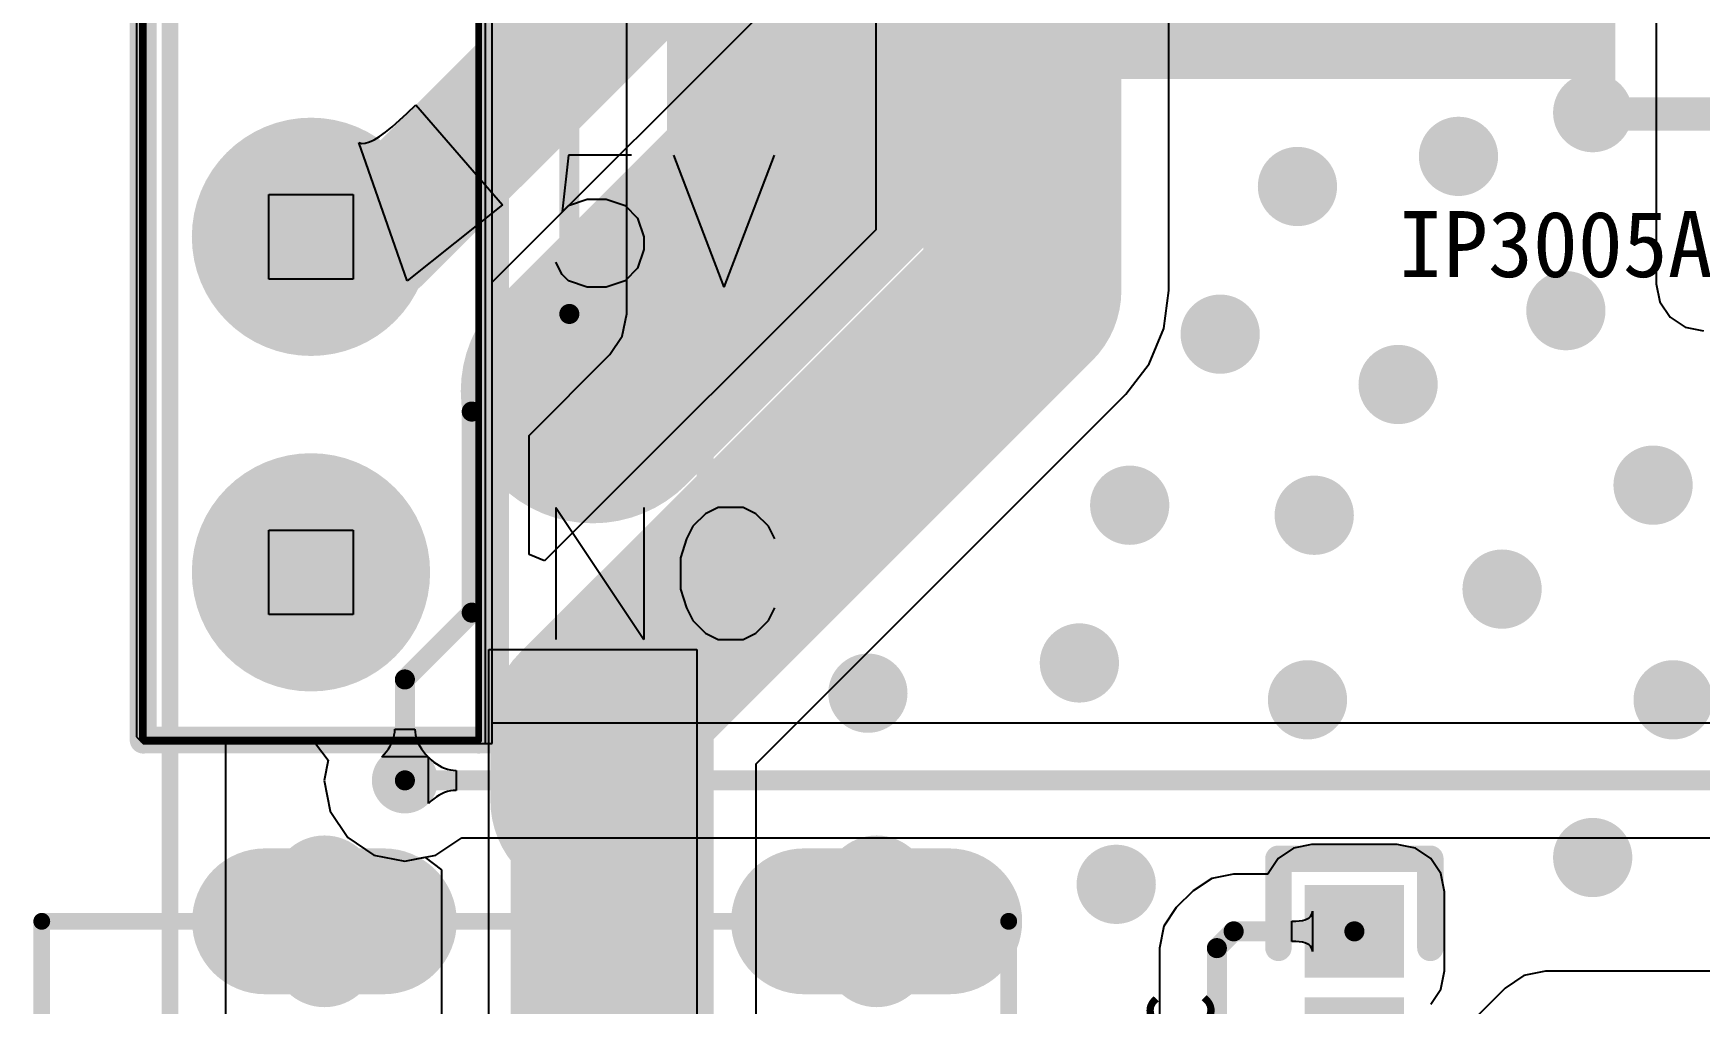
# Model space of a CAD drawing. Header units: millimetres. Extents: x -30 to 3.5, y -1.1 to 91.3.
# Drawn here: x -30.04 to -17.43, y 12.91 to 20.26 of the extents above; entities that cross this region are included whole.
import ezdxf

# ---------------------------------------------------------------- set-up
doc = ezdxf.new("R2010")
doc.units = ezdxf.units.MM
for name, color, linetype in [('BottomLayer', 5, 'Continuous'), ('BottomOverlay', 54, 'Continuous'), ('BottomSolder', 6, 'Continuous'), ('KeepOutLayer', 6, 'Continuous'), ('Mechanical15', 56, 'Continuous'), ('MultiLayer', 9, 'Continuous'), ('PadHoleLayer', 156, 'Continuous'), ('TopLayer', 1, 'Continuous'), ('TopOverlay', 2, 'Continuous'), ('TopPaste', 8, 'Continuous'), ('TopSolder', 216, 'Continuous'), ('ViaHoleLayer', 16, 'Continuous')]:
    doc.layers.add(name, color=color, linetype=linetype)

# ---------------------------------------------------------------- blocks, each defined once
blk = doc.blocks.new('TYPE__C3_0_6')
at = {"layer": 'BottomLayer', "const_width": 0.9}
for points in [[(-4.32, -0.45), (-4.32, -1.55)], [(4.32, -0.45), (4.32, -1.55)], [(-4.32, -4.73), (-4.32, -5.63)], [(4.32, -4.73), (4.32, -5.63)]]:
    blk.add_lwpolyline(points, dxfattribs=at)
at = {"layer": 'BottomLayer'}
for points, const_width in [([(-4.545, -0.45, 1), (-4.095, -0.45, 1)], 0.45), ([(4.095, -0.45, 1), (4.545, -0.45, 1)], 0.45), ([(-4.545, -1.55, 1), (-4.095, -1.55, 1)], 0.45), ([(4.095, -1.55, 1), (4.545, -1.55, 1)], 0.45), ([(-3.04, -1.5, 1), (-2.74, -1.5, 1)], 0.3), ([(2.74, -1.5, 1), (3.04, -1.5, 1)], 0.3), ([(-4.545, -4.73, 1), (-4.095, -4.73, 1)], 0.45), ([(4.095, -4.73, 1), (4.545, -4.73, 1)], 0.45), ([(-4.545, -5.63, 1), (-4.095, -5.63, 1)], 0.45), ([(4.095, -5.63, 1), (4.545, -5.63, 1)], 0.45)]:
    blk.add_lwpolyline(points, format="xyb", close=True, dxfattribs=dict(at, const_width=const_width))
at = {"layer": 'BottomSolder', "const_width": 1.103}
for points in [[(-4.32, -0.45), (-4.32, -1.55)], [(4.32, -0.45), (4.32, -1.55)], [(-4.32, -4.73), (-4.32, -5.63)], [(4.32, -4.73), (4.32, -5.63)]]:
    blk.add_lwpolyline(points, dxfattribs=at)
at = {"layer": 'BottomSolder'}
for points, const_width in [([(-4.596, -0.45, 1), (-4.044, -0.45, 1)], 0.552), ([(4.044, -0.45, 1), (4.596, -0.45, 1)], 0.552), ([(-4.596, -1.55, 1), (-4.044, -1.55, 1)], 0.552), ([(4.044, -1.55, 1), (4.596, -1.55, 1)], 0.552), ([(-3.091, -1.5, 1), (-2.689, -1.5, 1)], 0.402), ([(2.689, -1.5, 1), (3.091, -1.5, 1)], 0.402), ([(-4.596, -4.73, 1), (-4.044, -4.73, 1)], 0.552), ([(4.044, -4.73, 1), (4.596, -4.73, 1)], 0.552), ([(-4.596, -5.63, 1), (-4.044, -5.63, 1)], 0.552), ([(4.044, -5.63, 1), (4.596, -5.63, 1)], 0.552)]:
    blk.add_lwpolyline(points, format="xyb", close=True, dxfattribs=dict(at, const_width=const_width))
at = {"layer": 'MultiLayer', "const_width": 0.9}
for points in [[(-4.32, -0.45), (-4.32, -1.55)], [(4.32, -0.45), (4.32, -1.55)], [(-4.32, -4.73), (-4.32, -5.63)], [(4.32, -4.73), (4.32, -5.63)]]:
    blk.add_lwpolyline(points, dxfattribs=at)
at = {"layer": 'MultiLayer'}
for points, const_width in [([(-4.545, -0.45, 1), (-4.095, -0.45, 1)], 0.45), ([(4.095, -0.45, 1), (4.545, -0.45, 1)], 0.45), ([(-4.545, -1.55, 1), (-4.095, -1.55, 1)], 0.45), ([(4.095, -1.55, 1), (4.545, -1.55, 1)], 0.45), ([(-3.04, -1.5, 1), (-2.74, -1.5, 1)], 0.3), ([(2.74, -1.5, 1), (3.04, -1.5, 1)], 0.3), ([(-4.545, -4.73, 1), (-4.095, -4.73, 1)], 0.45), ([(4.095, -4.73, 1), (4.545, -4.73, 1)], 0.45), ([(-4.545, -5.63, 1), (-4.095, -5.63, 1)], 0.45), ([(4.095, -5.63, 1), (4.545, -5.63, 1)], 0.45)]:
    blk.add_lwpolyline(points, format="xyb", close=True, dxfattribs=dict(at, const_width=const_width))
at = {"layer": 'PadHoleLayer'}
for points, const_width in [([(-4.57, -0.7), (-4.07, -0.7, -1), (-4.07, -1.3), (-4.57, -1.3, -1)], 0.2), ([(4.07, -0.7), (4.57, -0.7, -1), (4.57, -1.3), (4.07, -1.3, -1)], 0.2), ([(-3.04, -1.5, 1), (-2.74, -1.5, 1)], 0.3), ([(2.74, -1.5, 1), (3.04, -1.5, 1)], 0.3), ([(-4.57, -4.88), (-4.07, -4.88, -1), (-4.07, -5.48), (-4.57, -5.48, -1)], 0.2), ([(4.07, -4.88), (4.57, -4.88, -1), (4.57, -5.48), (4.07, -5.48, -1)], 0.2)]:
    blk.add_lwpolyline(points, format="xyb", close=True, dxfattribs=dict(at, const_width=const_width))
at = {"layer": 'TopLayer', "const_width": 0.9}
for points in [[(-4.32, -0.45), (-4.32, -1.55)], [(4.32, -0.45), (4.32, -1.55)], [(-4.32, -4.73), (-4.32, -5.63)], [(4.32, -4.73), (4.32, -5.63)]]:
    blk.add_lwpolyline(points, dxfattribs=at)
at = {"layer": 'TopLayer'}
for points, const_width in [([(-4.545, -0.45, 1), (-4.095, -0.45, 1)], 0.45), ([(4.095, -0.45, 1), (4.545, -0.45, 1)], 0.45), ([(-4.545, -1.55, 1), (-4.095, -1.55, 1)], 0.45), ([(4.095, -1.55, 1), (4.545, -1.55, 1)], 0.45), ([(-3.04, -1.5, 1), (-2.74, -1.5, 1)], 0.3), ([(2.74, -1.5, 1), (3.04, -1.5, 1)], 0.3), ([(-4.545, -4.73, 1), (-4.095, -4.73, 1)], 0.45), ([(4.095, -4.73, 1), (4.545, -4.73, 1)], 0.45), ([(-4.545, -5.63, 1), (-4.095, -5.63, 1)], 0.45), ([(4.095, -5.63, 1), (4.545, -5.63, 1)], 0.45)]:
    blk.add_lwpolyline(points, format="xyb", close=True, dxfattribs=dict(at, const_width=const_width))
for points in [[(-3.2, -0.7), (-3.2, 0.7), (-3.5, -0.7), (-3.5, 0.7)], [(-2.9, -0.7), (-2.9, 0.7), (-3.2, -0.7), (-3.2, 0.7)], [(-2.4, -0.7), (-2.4, 0.7), (-2.7, -0.7), (-2.7, 0.7)], [(-2.1, -0.7), (-2.1, 0.7), (-2.4, -0.7), (-2.4, 0.7)], [(-1.6, -0.7), (-1.6, 0.7), (-1.9, -0.7), (-1.9, 0.7)], [(-1.1, -0.7), (-1.1, 0.7), (-1.4, -0.7), (-1.4, 0.7)], [(-0.6, -0.7), (-0.6, 0.7), (-0.9, -0.7), (-0.9, 0.7)], [(-0.1, -0.7), (-0.1, 0.7), (-0.4, -0.7), (-0.4, 0.7)], [(0.4, -0.7), (0.4, 0.7), (0.1, -0.7), (0.1, 0.7)], [(0.9, -0.7), (0.9, 0.7), (0.6, -0.7), (0.6, 0.7)], [(1.4, -0.7), (1.4, 0.7), (1.1, -0.7), (1.1, 0.7)], [(1.9, -0.7), (1.9, 0.7), (1.6, -0.7), (1.6, 0.7)], [(2.4, -0.7), (2.4, 0.7), (2.1, -0.7), (2.1, 0.7)], [(2.7, -0.7), (2.7, 0.7), (2.4, -0.7), (2.4, 0.7)], [(3.2, -0.7), (3.2, 0.7), (2.9, -0.7), (2.9, 0.7)], [(3.5, -0.7), (3.5, 0.7), (3.2, -0.7), (3.2, 0.7)]]:
    blk.add_solid(points, dxfattribs=at)
at = {"layer": 'TopOverlay', "const_width": 0.127}
for points in [[(4.32, 0), (-4.32, 0)], [(-4.32, -7.32), (-4.32, 0)], [(4.32, -7.32), (4.32, 0)], [(4.32, -7.32), (-4.32, -7.32)]]:
    blk.add_lwpolyline(points, dxfattribs=at)
at = {"layer": 'TopOverlay', "const_width": 0.0635}
for points in [[(-4.352, 0, 1), (-4.288, 0, 1)], [(-4.352, 0, 1), (-4.288, 0, 1)], [(4.288, 0, 1), (4.352, 0, 1)], [(4.288, 0, 1), (4.352, 0, 1)], [(-4.352, -7.32, 1), (-4.288, -7.32, 1)], [(-4.352, -7.32, 1), (-4.288, -7.32, 1)], [(4.288, -7.32, 1), (4.352, -7.32, 1)], [(4.288, -7.32, 1), (4.352, -7.32, 1)]]:
    blk.add_lwpolyline(points, format="xyb", close=True, dxfattribs=at)
at = {"layer": 'TopPaste'}
for points in [[(-3.2, -0.7), (-3.2, 0.7), (-3.5, -0.7), (-3.5, 0.7)], [(-2.9, -0.7), (-2.9, 0.7), (-3.2, -0.7), (-3.2, 0.7)], [(-2.4, -0.7), (-2.4, 0.7), (-2.7, -0.7), (-2.7, 0.7)], [(-2.1, -0.7), (-2.1, 0.7), (-2.4, -0.7), (-2.4, 0.7)], [(-1.6, -0.7), (-1.6, 0.7), (-1.9, -0.7), (-1.9, 0.7)], [(-1.1, -0.7), (-1.1, 0.7), (-1.4, -0.7), (-1.4, 0.7)], [(-0.6, -0.7), (-0.6, 0.7), (-0.9, -0.7), (-0.9, 0.7)], [(-0.1, -0.7), (-0.1, 0.7), (-0.4, -0.7), (-0.4, 0.7)], [(0.4, -0.7), (0.4, 0.7), (0.1, -0.7), (0.1, 0.7)], [(0.9, -0.7), (0.9, 0.7), (0.6, -0.7), (0.6, 0.7)], [(1.4, -0.7), (1.4, 0.7), (1.1, -0.7), (1.1, 0.7)], [(1.9, -0.7), (1.9, 0.7), (1.6, -0.7), (1.6, 0.7)], [(2.4, -0.7), (2.4, 0.7), (2.1, -0.7), (2.1, 0.7)], [(2.7, -0.7), (2.7, 0.7), (2.4, -0.7), (2.4, 0.7)], [(3.2, -0.7), (3.2, 0.7), (2.9, -0.7), (2.9, 0.7)], [(3.5, -0.7), (3.5, 0.7), (3.2, -0.7), (3.2, 0.7)]]:
    blk.add_solid(points, dxfattribs=at)
at = {"layer": 'TopSolder', "const_width": 1.103}
for points in [[(-4.32, -0.45), (-4.32, -1.55)], [(4.32, -0.45), (4.32, -1.55)], [(-4.32, -4.73), (-4.32, -5.63)], [(4.32, -4.73), (4.32, -5.63)]]:
    blk.add_lwpolyline(points, dxfattribs=at)
at = {"layer": 'TopSolder'}
for points, const_width in [([(-4.596, -0.45, 1), (-4.044, -0.45, 1)], 0.552), ([(4.044, -0.45, 1), (4.596, -0.45, 1)], 0.552), ([(-4.596, -1.55, 1), (-4.044, -1.55, 1)], 0.552), ([(4.044, -1.55, 1), (4.596, -1.55, 1)], 0.552), ([(-3.091, -1.5, 1), (-2.689, -1.5, 1)], 0.402), ([(2.689, -1.5, 1), (3.091, -1.5, 1)], 0.402), ([(-4.596, -4.73, 1), (-4.044, -4.73, 1)], 0.552), ([(4.044, -4.73, 1), (4.596, -4.73, 1)], 0.552), ([(-4.596, -5.63, 1), (-4.044, -5.63, 1)], 0.552), ([(4.044, -5.63, 1), (4.596, -5.63, 1)], 0.552)]:
    blk.add_lwpolyline(points, format="xyb", close=True, dxfattribs=dict(at, const_width=const_width))
for points in [[(-3.098, -0.802), (-3.098, 0.802), (-3.602, -0.802), (-3.602, 0.802)], [(-2.798, -0.802), (-2.798, 0.802), (-3.302, -0.802), (-3.302, 0.802)], [(-2.298, -0.802), (-2.298, 0.802), (-2.802, -0.802), (-2.802, 0.802)], [(-1.998, -0.802), (-1.998, 0.802), (-2.502, -0.802), (-2.502, 0.802)], [(-1.498, -0.802), (-1.498, 0.802), (-2.002, -0.802), (-2.002, 0.802)], [(-0.998, -0.802), (-0.998, 0.802), (-1.502, -0.802), (-1.502, 0.802)], [(-0.498, -0.802), (-0.498, 0.802), (-1.002, -0.802), (-1.002, 0.802)], [(0.002, -0.802), (0.002, 0.802), (-0.502, -0.802), (-0.502, 0.802)], [(0.502, -0.802), (0.502, 0.802), (-0.002, -0.802), (-0.002, 0.802)], [(1.002, -0.802), (1.002, 0.802), (0.498, -0.802), (0.498, 0.802)], [(1.502, -0.802), (1.502, 0.802), (0.998, -0.802), (0.998, 0.802)], [(2.002, -0.802), (2.002, 0.802), (1.498, -0.802), (1.498, 0.802)], [(2.502, -0.802), (2.502, 0.802), (1.998, -0.802), (1.998, 0.802)], [(2.802, -0.802), (2.802, 0.802), (2.298, -0.802), (2.298, 0.802)], [(3.302, -0.802), (3.302, 0.802), (2.798, -0.802), (2.798, 0.802)], [(3.602, -0.802), (3.602, 0.802), (3.098, -0.802), (3.098, 0.802)]]:
    blk.add_solid(points, dxfattribs=at)
blk = doc.blocks.new('LC_0402_R_13')
at = {"layer": 'TopLayer'}
for points in [[(-0.725, -0.325), (-0.125, -0.325), (-0.725, 0.325), (-0.125, 0.325)], [(0.125, -0.325), (0.725, -0.325), (0.125, 0.325), (0.725, 0.325)]]:
    blk.add_solid(points, dxfattribs=at)
at = {"layer": 'TopOverlay', "const_width": 0.2}
for points in [[(-0.3, 0.575), (-0.975, 0.575)], [(-0.975, -0.575), (-0.975, 0.575)], [(0.975, 0.575), (0.3, 0.575)], [(0.975, -0.575), (0.975, 0.575)], [(-0.3, -0.575), (-0.975, -0.575)], [(0.975, -0.575), (0.3, -0.575)]]:
    blk.add_lwpolyline(points, dxfattribs=at)
at = {"layer": 'TopOverlay', "const_width": 0.1}
for points in [[(-1.025, 0.575, 1), (-0.925, 0.575, 1)], [(-1.025, 0.575, 1), (-0.925, 0.575, 1)], [(-0.35, 0.575, 1), (-0.25, 0.575, 1)], [(0.25, 0.575, 1), (0.35, 0.575, 1)], [(0.925, 0.575, 1), (1.025, 0.575, 1)], [(0.925, 0.575, 1), (1.025, 0.575, 1)], [(-1.025, -0.575, 1), (-0.925, -0.575, 1)], [(-1.025, -0.575, 1), (-0.925, -0.575, 1)], [(-0.35, -0.575, 1), (-0.25, -0.575, 1)], [(0.25, -0.575, 1), (0.35, -0.575, 1)], [(0.925, -0.575, 1), (1.025, -0.575, 1)], [(0.925, -0.575, 1), (1.025, -0.575, 1)]]:
    blk.add_lwpolyline(points, format="xyb", close=True, dxfattribs=at)
at = {"layer": 'TopPaste'}
for points in [[(-0.725, -0.325), (-0.125, -0.325), (-0.725, 0.325), (-0.125, 0.325)], [(0.125, -0.325), (0.725, -0.325), (0.125, 0.325), (0.725, 0.325)]]:
    blk.add_solid(points, dxfattribs=at)
at = {"layer": 'TopSolder'}
for points in [[(-0.776, -0.376), (-0.074, -0.376), (-0.776, 0.376), (-0.074, 0.376)], [(0.074, -0.376), (0.776, -0.376), (0.074, 0.376), (0.776, 0.376)]]:
    blk.add_solid(points, dxfattribs=at)
blk = doc.blocks.new('18650_BATTERY_B_27')
at = {"layer": 'BottomOverlay', "const_width": 0.127}
blk.add_lwpolyline([(0, -21), (-76.53, -21)], dxfattribs=at)
blk = doc.blocks.new('HDR_TH_20P_P2_54_V_M_34')
at = {"layer": 'BottomLayer', "const_width": 0.8}
for points in [[(21.19, 0, 1), (21.99, 0, 1)], [(23.73, 0, 1), (24.53, 0, 1)]]:
    blk.add_lwpolyline(points, format="xyb", close=True, dxfattribs=at)
at = {"layer": 'BottomSolder', "const_width": 0.902}
for points in [[(21.139, 0, 1), (22.041, 0, 1)], [(23.679, 0, 1), (24.581, 0, 1)]]:
    blk.add_lwpolyline(points, format="xyb", close=True, dxfattribs=at)
at = {"layer": 'Mechanical15'}
for p, q in [((21.27, 0.32), (21.27, 0.32)), ((21.27, 0.32), (21.91, 0.32)), ((21.27, -0.32), (21.27, 0.32)), ((21.91, 0.32), (21.91, -0.32)), ((23.81, 0.32), (23.81, 0.32)), ((23.81, 0.32), (24.45, 0.32)), ((23.81, -0.32), (23.81, 0.32)), ((24.45, 0.32), (24.45, -0.32)), ((21.91, -0.32), (21.27, -0.32)), ((24.45, -0.32), (23.81, -0.32))]:
    blk.add_line(p, q, dxfattribs=at)
at = {"layer": 'Mechanical15', "const_width": 0.0508}
for points in [[(25.4, 1.27), (-25.4, 1.27)], [(25.4, -1.27), (25.4, 1.27)], [(25.4, -1.27), (-25.4, -1.27)]]:
    blk.add_lwpolyline(points, dxfattribs=at)
at = {"layer": 'Mechanical15', "const_width": 0.0254}
for points in [[(25.387, 1.27, 1), (25.413, 1.27, 1)], [(25.387, 1.27, 1), (25.413, 1.27, 1)], [(25.387, -1.27, 1), (25.413, -1.27, 1)], [(25.387, -1.27, 1), (25.413, -1.27, 1)]]:
    blk.add_lwpolyline(points, format="xyb", close=True, dxfattribs=at)
at = {"layer": 'MultiLayer', "const_width": 0.8}
for points in [[(21.19, 0, 1), (21.99, 0, 1)], [(23.73, 0, 1), (24.53, 0, 1)]]:
    blk.add_lwpolyline(points, format="xyb", close=True, dxfattribs=at)
at = {"layer": 'PadHoleLayer', "const_width": 0.525}
for points in [[(21.328, 0, 1), (21.852, 0, 1)], [(23.868, 0, 1), (24.392, 0, 1)]]:
    blk.add_lwpolyline(points, format="xyb", close=True, dxfattribs=at)
at = {"layer": 'TopLayer', "const_width": 0.8}
for points in [[(21.19, 0, 1), (21.99, 0, 1)], [(23.73, 0, 1), (24.53, 0, 1)]]:
    blk.add_lwpolyline(points, format="xyb", close=True, dxfattribs=at)
at = {"layer": 'TopOverlay', "const_width": 0.203}
for points in [[(25.4, 1.397), (-25.4, 1.397)], [(25.4, 1.27), (25.4, 1.397)], [(25.4, -1.27), (25.4, 1.27)], [(25.4, -1.27), (-25.4, -1.27)]]:
    blk.add_lwpolyline(points, dxfattribs=at)
at = {"layer": 'TopOverlay', "const_width": 0.102}
for points in [[(25.349, 1.397, 1), (25.451, 1.397, 1)], [(25.349, 1.397, 1), (25.451, 1.397, 1)], [(25.349, 1.27, 1), (25.451, 1.27, 1)], [(25.349, 1.27, 1), (25.451, 1.27, 1)], [(25.349, -1.27, 1), (25.451, -1.27, 1)], [(25.349, -1.27, 1), (25.451, -1.27, 1)]]:
    blk.add_lwpolyline(points, format="xyb", close=True, dxfattribs=at)
at = {"layer": 'TopSolder', "const_width": 0.902}
for points in [[(21.139, 0, 1), (22.041, 0, 1)], [(23.679, 0, 1), (24.581, 0, 1)]]:
    blk.add_lwpolyline(points, format="xyb", close=True, dxfattribs=at)
blk = doc.blocks.new('ESOP_8_L4_9_W3_9_P1_27_LS6_0_BL_EP_64')
at = {"layer": 'TopLayer'}
for points in [[(-1.66497, 3.558286), (-2.14503, 3.558286), (-1.66497, 2.258314), (-2.14503, 2.258314)], [(-0.39497, 3.558286), (-0.87503, 3.558286), (-0.39497, 2.258314), (-0.87503, 2.258314)], [(0.87503, 3.558286), (0.39497, 3.558286), (0.87503, 2.258314), (0.39497, 2.258314)], [(2.14503, 3.558286), (1.66497, 3.558286), (2.14503, 2.258314), (1.66497, 2.258314)], [(1.75006, 1.249934), (-1.75006, 1.249934), (1.75006, -1.249934), (-1.75006, -1.249934)], [(-1.66497, -2.258314), (-2.14503, -2.258314), (-1.66497, -3.558286), (-2.14503, -3.558286)], [(-0.39497, -2.258314), (-0.87503, -2.258314), (-0.39497, -3.558286), (-0.87503, -3.558286)], [(0.87503, -2.258314), (0.39497, -2.258314), (0.87503, -3.558286), (0.39497, -3.558286)], [(2.14503, -2.258314), (1.66497, -2.258314), (2.14503, -3.558286), (1.66497, -3.558286)]]:
    blk.add_solid(points, dxfattribs=at)
at = {"layer": 'TopOverlay', "const_width": 0.254}
for points in [[(2.55016, 2.050034), (-2.549906, 2.050034)], [(-2.549906, 0.8001), (-2.549906, 2.050034)], [(2.549906, -2.050034), (2.549906, 2.050034)], [(-2.549906, -2.050034), (-2.549906, -0.8001)], [(2.549906, -2.050034), (-2.55016, -2.050034)]]:
    blk.add_lwpolyline(points, dxfattribs=at)
at = {"layer": 'TopOverlay', "const_width": 0.127}
for points in [[(-2.613406, 2.050034, 1), (-2.486406, 2.050034, 1)], [(-2.613406, 2.050034, 1), (-2.486406, 2.050034, 1)], [(2.486406, 2.050034, 1), (2.613406, 2.050034, 1)], [(2.48666, 2.050034, 1), (2.61366, 2.050034, 1)], [(-2.613406, 0.8001, 1), (-2.486406, 0.8001, 1)], [(-2.563368, 0.8001, 1), (-2.436368, 0.8001, 1)], [(-2.613406, -0.8001, 1), (-2.486406, -0.8001, 1)], [(-2.563368, -0.8001, 1), (-2.436368, -0.8001, 1)], [(-2.61366, -2.050034, 1), (-2.48666, -2.050034, 1)], [(-2.613406, -2.050034, 1), (-2.486406, -2.050034, 1)], [(2.486406, -2.050034, 1), (2.613406, -2.050034, 1)], [(2.486406, -2.050034, 1), (2.613406, -2.050034, 1)]]:
    blk.add_lwpolyline(points, format="xyb", close=True, dxfattribs=at)
at = {"layer": 'TopOverlay', "const_width": 0.254}
blk.add_lwpolyline([(-2.499868, 0.8001, -0.635489992), (-2.499868, -0.8001)], format="xyb", dxfattribs=at)
at = {"layer": 'TopPaste'}
for points in [[(-1.66497, 3.558286), (-2.14503, 3.558286), (-1.66497, 2.258314), (-2.14503, 2.258314)], [(-0.39497, 3.558286), (-0.87503, 3.558286), (-0.39497, 2.258314), (-0.87503, 2.258314)], [(0.87503, 3.558286), (0.39497, 3.558286), (0.87503, 2.258314), (0.39497, 2.258314)], [(2.14503, 3.558286), (1.66497, 3.558286), (2.14503, 2.258314), (1.66497, 2.258314)], [(1.75006, 1.249934), (-1.75006, 1.249934), (1.75006, -1.249934), (-1.75006, -1.249934)], [(-1.66497, -2.258314), (-2.14503, -2.258314), (-1.66497, -3.558286), (-2.14503, -3.558286)], [(-0.39497, -2.258314), (-0.87503, -2.258314), (-0.39497, -3.558286), (-0.87503, -3.558286)], [(0.87503, -2.258314), (0.39497, -2.258314), (0.87503, -3.558286), (0.39497, -3.558286)], [(2.14503, -2.258314), (1.66497, -2.258314), (2.14503, -3.558286), (1.66497, -3.558286)]]:
    blk.add_solid(points, dxfattribs=at)
at = {"layer": 'TopSolder'}
for points in [[(-1.56337, 3.659886), (-2.24663, 3.659886), (-1.56337, 2.156714), (-2.24663, 2.156714)], [(-0.29337, 3.659886), (-0.97663, 3.659886), (-0.29337, 2.156714), (-0.97663, 2.156714)], [(0.97663, 3.659886), (0.29337, 3.659886), (0.97663, 2.156714), (0.29337, 2.156714)], [(2.24663, 3.659886), (1.56337, 3.659886), (2.24663, 2.156714), (1.56337, 2.156714)], [(1.85166, 1.351534), (-1.85166, 1.351534), (1.85166, -1.351534), (-1.85166, -1.351534)], [(-1.56337, -2.156714), (-2.24663, -2.156714), (-1.56337, -3.659886), (-2.24663, -3.659886)], [(-0.29337, -2.156714), (-0.97663, -2.156714), (-0.29337, -3.659886), (-0.97663, -3.659886)], [(0.97663, -2.156714), (0.29337, -2.156714), (0.97663, -3.659886), (0.29337, -3.659886)], [(2.24663, -2.156714), (1.56337, -2.156714), (2.24663, -3.659886), (1.56337, -3.659886)]]:
    blk.add_solid(points, dxfattribs=at)

msp = doc.modelspace()

# ---------------------------------------------------------------- linework, layer by layer
at = {"layer": 'BottomLayer'}
for p, q in [((-29.261, 65.71), (-29.261, 14.935)), ((-26.568, 14.884), (-26.568, 65.659)), ((-26.568, 18.376), (-22.914, 22.03)), ((-27.211, 19.655), (-27.146, 19.718)), ((-27.146, 19.718), (-26.489, 18.961)), ((-27.325, 19.552), (-27.211, 19.655)), ((-27.213, 18.387), (-27.577, 19.433)), ((-27.577, 19.433), (-27.555, 19.427)), ((-27.555, 19.427), (-27.529, 19.428)), ((-27.529, 19.428), (-27.498, 19.438)), ((-27.498, 19.438), (-27.462, 19.455)), ((-27.462, 19.455), (-27.421, 19.479)), ((-27.421, 19.479), (-27.375, 19.512)), ((-27.375, 19.512), (-27.325, 19.552)), ((-26.489, 18.961), (-27.213, 18.387)), ((-26.568, 15.039), (-26.568, 18.376)), ((-15.213, 15.039), (-26.568, 15.039)), ((-29.261, 14.935), (-29.21, 14.884)), ((-29.21, 14.884), (-26.568, 14.884)), ((-28.585, 3.643), (-28.585, 14.884)), ((-28.585, 14.884), (-27.905, 14.884)), ((-27.905, 14.884), (-27.81, 14.757)), ((-27.05, 14.43), (-27.05, 14.78)), ((-27.05, 14.78), (-27.031, 14.761)), ((-27.031, 14.761), (-27.011, 14.744)), ((-27.81, 14.757), (-27.841, 14.605)), ((-27.011, 14.744), (-26.991, 14.73)), ((-26.991, 14.73), (-26.97, 14.717)), ((-26.97, 14.717), (-26.949, 14.706)), ((-26.949, 14.706), (-26.928, 14.697)), ((-26.928, 14.697), (-26.907, 14.69)), ((-26.907, 14.69), (-26.885, 14.685)), ((-26.885, 14.685), (-26.863, 14.682)), ((-26.863, 14.682), (-26.841, 14.681)), ((-26.841, 14.681), (-26.841, 14.529)), ((-27.841, 14.605), (-27.794, 14.371)), ((-26.928, 14.513), (-26.949, 14.504)), ((-26.907, 14.52), (-26.928, 14.513)), ((-26.885, 14.525), (-26.907, 14.52)), ((-26.863, 14.528), (-26.885, 14.525)), ((-26.841, 14.529), (-26.863, 14.528)), ((-27.031, 14.449), (-27.05, 14.43)), ((-27.011, 14.466), (-27.031, 14.449)), ((-26.991, 14.48), (-27.011, 14.466)), ((-26.97, 14.493), (-26.991, 14.48)), ((-26.949, 14.504), (-26.97, 14.493)), ((-27.794, 14.371), (-27.661, 14.172)), ((-27.661, 14.172), (-27.463, 14.04)), ((-26.995, 14.04), (-26.799, 14.171)), ((-26.799, 14.171), (-16.201, 14.171)), ((-27.463, 14.04), (-27.229, 13.993)), ((-27.229, 13.993), (-26.995, 14.04)), ((-18.759, 13.127), (-18.9, 13.033)), ((-18.593, 13.16), (-18.759, 13.127)), ((-15.099, 13.16), (-18.593, 13.16)), ((-18.593, 13.16), (-18.593, 13.16)), ((-18.9, 13.033), (-19.433, 12.499))]:
    msp.add_line(p, q, dxfattribs=at)
for points, const_width in [([(-27.437, 18.72), (-23.52, 22.636)], 1), ([(-25.806, 17.551), (-21.716, 21.642)], 2), ([(-27.94, 18.72), (-27.437, 18.72)], 1), ([(-27.229, 14.605), (-14.783, 14.605)], 0.152)]:
    msp.add_lwpolyline(points, dxfattribs=dict(at, const_width=const_width))
for points, const_width in [([(-24.051, 19.863, 1), (-23.751, 19.863, 1)], 0.3), ([(-18.387, 19.66, 1), (-18.087, 19.66, 1)], 0.3), ([(-25.017, 19.456, 1), (-24.717, 19.456, 1)], 0.3), ([(-19.403, 19.329, 1), (-19.103, 19.329, 1)], 0.3), ([(-24.077, 19.101, 1), (-23.777, 19.101, 1)], 0.3), ([(-20.622, 19.101, 1), (-20.322, 19.101, 1)], 0.3), ([(-28.19, 18.72, 1), (-27.69, 18.72, 1)], 0.5), ([(-27.687, 18.72, 1), (-27.187, 18.72, 1)], 0.5), ([(-27.687, 18.72, 1), (-27.187, 18.72, 1)], 0.5), ([(-24.896, 18.396, 1), (-24.596, 18.396, 1)], 0.3), ([(-26.306, 17.551, 1), (-25.306, 17.551, 1)], 1), ([(-18.59, 18.161, 1), (-18.29, 18.161, 1)], 0.3), ([(-21.207, 17.983, 1), (-20.907, 17.983, 1)], 0.3), ([(-25.474, 17.78, 1), (-25.174, 17.78, 1)], 0.3), ([(-19.86, 17.602, 1), (-19.56, 17.602, 1)], 0.3), ([(-26.185, 17.069, 1), (-25.885, 17.069, 1)], 0.3), ([(-17.93, 16.84, 1), (-17.63, 16.84, 1)], 0.3), ([(-21.892, 16.688, 1), (-21.592, 16.688, 1)], 0.3), ([(-20.495, 16.612, 1), (-20.195, 16.612, 1)], 0.3), ([(-19.073, 16.053, 1), (-18.773, 16.053, 1)], 0.3), ([(-22.273, 15.494, 1), (-21.973, 15.494, 1)], 0.3), ([(-23.874, 15.265, 1), (-23.574, 15.265, 1)], 0.3), ([(-20.546, 15.215, 1), (-20.246, 15.215, 1)], 0.3), ([(-17.778, 15.215, 1), (-17.478, 15.215, 1)], 0.3), ([(-27.354, 14.605, 1), (-27.104, 14.605, 1)], 0.25), ([(-27.267, 14.605, 1), (-27.191, 14.605, 1)], 0.076), ([(-18.387, 14.021, 1), (-18.087, 14.021, 1)], 0.3), ([(-21.994, 13.818, 1), (-21.694, 13.818, 1)], 0.3)]:
    msp.add_lwpolyline(points, format="xyb", close=True, dxfattribs=dict(at, const_width=const_width))
msp.add_solid([(-22.606, 19.914), (-18.263, 19.914), (-22.606, 23.063), (-18.263, 23.063)], dxfattribs=at)
at = {"layer": 'KeepOutLayer', "const_width": 0.127}
msp.add_lwpolyline([(-29.007, 2.094), (-29.007, 89.216)], dxfattribs=at)
at = {"layer": 'MultiLayer'}
for points, const_width in [([(-24.051, 19.863, 1), (-23.751, 19.863, 1)], 0.3), ([(-18.387, 19.66, 1), (-18.087, 19.66, 1)], 0.3), ([(-25.017, 19.456, 1), (-24.717, 19.456, 1)], 0.3), ([(-19.403, 19.329, 1), (-19.103, 19.329, 1)], 0.3), ([(-24.077, 19.101, 1), (-23.777, 19.101, 1)], 0.3), ([(-20.622, 19.101, 1), (-20.322, 19.101, 1)], 0.3), ([(-24.896, 18.396, 1), (-24.596, 18.396, 1)], 0.3), ([(-18.59, 18.161, 1), (-18.29, 18.161, 1)], 0.3), ([(-21.207, 17.983, 1), (-20.907, 17.983, 1)], 0.3), ([(-25.474, 17.78, 1), (-25.174, 17.78, 1)], 0.3), ([(-19.86, 17.602, 1), (-19.56, 17.602, 1)], 0.3), ([(-26.185, 17.069, 1), (-25.885, 17.069, 1)], 0.3), ([(-17.93, 16.84, 1), (-17.63, 16.84, 1)], 0.3), ([(-21.892, 16.688, 1), (-21.592, 16.688, 1)], 0.3), ([(-20.495, 16.612, 1), (-20.195, 16.612, 1)], 0.3), ([(-19.073, 16.053, 1), (-18.773, 16.053, 1)], 0.3), ([(-22.273, 15.494, 1), (-21.973, 15.494, 1)], 0.3), ([(-23.874, 15.265, 1), (-23.574, 15.265, 1)], 0.3), ([(-20.546, 15.215, 1), (-20.246, 15.215, 1)], 0.3), ([(-17.778, 15.215, 1), (-17.478, 15.215, 1)], 0.3), ([(-27.354, 14.605, 1), (-27.104, 14.605, 1)], 0.25), ([(-18.387, 14.021, 1), (-18.087, 14.021, 1)], 0.3), ([(-21.994, 13.818, 1), (-21.694, 13.818, 1)], 0.3)]:
    msp.add_lwpolyline(points, format="xyb", close=True, dxfattribs=dict(at, const_width=const_width))
at = {"layer": 'TopLayer'}
for p, q in [((-29.235, 65.735), (-29.235, 14.91)), ((-26.619, 14.884), (-26.619, 65.735)), ((-23.665, 23.317), (-23.665, 18.773)), ((-21.446, 18.313), (-21.446, 22.858)), ((-25.55, 18.136), (-25.55, 21.795)), ((-17.756, 20.599), (-17.756, 18.364)), ((-23.665, 18.773), (-26.171, 16.266)), ((-21.484, 18.026), (-21.446, 18.313)), ((-17.756, 18.364), (-17.729, 18.228)), ((-17.729, 18.228), (-17.651, 18.112)), ((-25.583, 17.969), (-25.55, 18.136)), ((-17.651, 18.112), (-17.536, 18.035)), ((-25.677, 17.828), (-25.583, 17.969)), ((-21.594, 17.759), (-21.484, 18.026)), ((-17.536, 18.035), (-17.399, 18.007)), ((-26.289, 17.217), (-25.677, 17.828)), ((-25.677, 17.828), (-25.677, 17.828)), ((-21.771, 17.529), (-21.594, 17.759)), ((-24.57, 14.73), (-21.771, 17.529)), ((-26.289, 16.315), (-26.289, 17.217)), ((-26.171, 16.266), (-26.289, 16.315)), ((-26.594, 7.874), (-26.594, 15.596)), ((-26.594, 15.596), (-26.543, 15.596)), ((-26.543, 15.596), (-25.019, 15.596)), ((-25.019, 15.596), (-25.019, 12.116)), ((-29.235, 14.91), (-29.21, 14.884)), ((-27.33, 14.884), (-27.321, 14.906)), ((-27.321, 14.906), (-27.314, 14.927)), ((-27.314, 14.927), (-27.309, 14.949)), ((-27.309, 14.949), (-27.306, 14.971)), ((-27.306, 14.971), (-27.305, 14.993)), ((-27.305, 14.993), (-27.153, 14.993)), ((-27.153, 14.993), (-27.152, 14.971)), ((-27.152, 14.971), (-27.149, 14.949)), ((-27.149, 14.949), (-27.144, 14.927)), ((-27.144, 14.927), (-27.137, 14.906)), ((-27.137, 14.906), (-27.128, 14.884)), ((-29.21, 14.884), (-26.619, 14.884)), ((-28.585, 3.643), (-28.585, 14.884)), ((-28.585, 14.884), (-27.905, 14.884)), ((-27.905, 14.884), (-27.81, 14.757)), ((-27.404, 14.784), (-27.385, 14.803)), ((-27.054, 14.784), (-27.404, 14.784)), ((-27.385, 14.803), (-27.368, 14.823)), ((-27.368, 14.823), (-27.353, 14.843)), ((-27.353, 14.843), (-27.34, 14.864)), ((-27.34, 14.864), (-27.33, 14.884)), ((-27.128, 14.884), (-27.117, 14.864)), ((-27.117, 14.864), (-27.104, 14.843)), ((-27.104, 14.843), (-27.089, 14.823)), ((-27.089, 14.823), (-27.073, 14.803)), ((-27.073, 14.803), (-27.054, 14.784)), ((-27.81, 14.757), (-27.841, 14.605)), ((-24.57, 12.757), (-24.57, 14.73)), ((-27.841, 14.605), (-27.794, 14.371)), ((-27.794, 14.371), (-27.661, 14.172)), ((-27.661, 14.172), (-27.463, 14.04)), ((-27.463, 14.04), (-27.229, 13.993)), ((-27.229, 13.993), (-27.078, 14.023)), ((-27.078, 14.023), (-26.951, 13.928)), ((-20.618, 14.014), (-20.695, 13.899)), ((-20.502, 14.092), (-20.618, 14.014)), ((-20.366, 14.119), (-20.502, 14.092)), ((-19.716, 14.119), (-20.366, 14.119)), ((-19.579, 14.092), (-19.716, 14.119)), ((-19.463, 14.014), (-19.579, 14.092)), ((-19.386, 13.899), (-19.463, 14.014)), ((-26.951, 13.928), (-26.951, 8.246)), ((-20.955, 13.896), (-21.121, 13.863)), ((-20.696, 13.896), (-20.955, 13.896)), ((-20.955, 13.896), (-20.955, 13.896)), ((-20.695, 13.899), (-20.696, 13.896)), ((-19.359, 13.762), (-19.386, 13.899)), ((-21.262, 13.769), (-21.389, 13.642)), ((-21.121, 13.863), (-21.262, 13.769)), ((-21.262, 13.769), (-21.262, 13.769)), ((-19.359, 13.162), (-19.359, 13.762)), ((-21.389, 13.642), (-21.483, 13.501)), ((-21.483, 13.501), (-21.516, 13.335)), ((-20.514, 13.538), (-20.485, 13.539)), ((-20.514, 13.386), (-20.514, 13.538)), ((-20.485, 13.539), (-20.458, 13.541)), ((-20.458, 13.541), (-20.435, 13.545)), ((-20.435, 13.545), (-20.415, 13.55)), ((-20.415, 13.55), (-20.398, 13.557)), ((-20.398, 13.557), (-20.384, 13.565)), ((-20.384, 13.565), (-20.373, 13.575)), ((-20.373, 13.575), (-20.365, 13.587)), ((-20.365, 13.587), (-20.361, 13.6)), ((-20.361, 13.6), (-20.359, 13.614)), ((-20.359, 13.614), (-20.359, 13.31)), ((-20.485, 13.385), (-20.514, 13.386)), ((-20.458, 13.383), (-20.485, 13.385)), ((-20.435, 13.379), (-20.458, 13.383)), ((-20.415, 13.374), (-20.435, 13.379)), ((-20.398, 13.367), (-20.415, 13.374)), ((-21.516, 13.335), (-21.516, 12.192)), ((-20.384, 13.359), (-20.398, 13.367)), ((-20.373, 13.349), (-20.384, 13.359)), ((-20.365, 13.337), (-20.373, 13.349)), ((-20.361, 13.324), (-20.365, 13.337)), ((-20.359, 13.31), (-20.361, 13.324)), ((-19.386, 13.025), (-19.359, 13.162)), ((-19.463, 12.91), (-19.386, 13.025))]:
    msp.add_line(p, q, dxfattribs=at)
for points, const_width in [([(-24.746, 18.396), (-24.746, 30.461)], 1), ([(-24.005, 19.518), (-24.005, 23.95)], 1), ([(-22.555, 18.313), (-22.555, 23.317)], 1.5), ([(-25.984, 18.136), (-25.984, 22.225)], 0.152), ([(-25.832, 15.037), (-22.555, 18.313)], 1.5), ([(-26.723, 17.397), (-25.984, 18.136)], 0.152), ([(-26.723, 15.875), (-26.723, 17.397)], 0.152), ([(-27.229, 15.369), (-26.723, 15.875)], 0.152), ([(-25.832, 14.453), (-25.832, 15.037)], 1.5), ([(-25.679, 8.153), (-25.679, 14.884)], 1.5), ([(-27.229, 14.605), (-27.229, 15.369)], 0.152), ([(-21.082, 13.335), (-20.955, 13.462)], 0.152), ([(-20.955, 13.462), (-20.041, 13.462)], 0.152), ([(-21.082, 10.617), (-21.082, 13.335)], 0.152)]:
    msp.add_lwpolyline(points, dxfattribs=dict(at, const_width=const_width))
for points, const_width in [([(-24.051, 19.863, 1), (-23.751, 19.863, 1)], 0.3), ([(-24.255, 19.518, 1), (-23.755, 19.518, 1)], 0.5), ([(-18.387, 19.66, 1), (-18.087, 19.66, 1)], 0.3), ([(-25.017, 19.456, 1), (-24.717, 19.456, 1)], 0.3), ([(-19.403, 19.329, 1), (-19.103, 19.329, 1)], 0.3), ([(-24.077, 19.101, 1), (-23.777, 19.101, 1)], 0.3), ([(-20.622, 19.101, 1), (-20.322, 19.101, 1)], 0.3), ([(-22.93, 18.313, 1), (-22.18, 18.313, 1)], 0.75), ([(-22.93, 18.313, 1), (-22.18, 18.313, 1)], 0.75), ([(-24.996, 18.396, 1), (-24.496, 18.396, 1)], 0.5), ([(-24.896, 18.396, 1), (-24.596, 18.396, 1)], 0.3), ([(-18.59, 18.161, 1), (-18.29, 18.161, 1)], 0.3), ([(-26.022, 18.136, 1), (-25.946, 18.136, 1)], 0.076), ([(-26.022, 18.136, 1), (-25.946, 18.136, 1)], 0.076), ([(-21.207, 17.983, 1), (-20.907, 17.983, 1)], 0.3), ([(-25.474, 17.78, 1), (-25.174, 17.78, 1)], 0.3), ([(-19.86, 17.602, 1), (-19.56, 17.602, 1)], 0.3), ([(-26.761, 17.397, 1), (-26.685, 17.397, 1)], 0.076), ([(-26.761, 17.397, 1), (-26.685, 17.397, 1)], 0.076), ([(-26.185, 17.069, 1), (-25.885, 17.069, 1)], 0.3), ([(-17.93, 16.84, 1), (-17.63, 16.84, 1)], 0.3), ([(-21.892, 16.688, 1), (-21.592, 16.688, 1)], 0.3), ([(-20.495, 16.612, 1), (-20.195, 16.612, 1)], 0.3), ([(-19.073, 16.053, 1), (-18.773, 16.053, 1)], 0.3), ([(-26.761, 15.875, 1), (-26.685, 15.875, 1)], 0.076), ([(-26.761, 15.875, 1), (-26.685, 15.875, 1)], 0.076), ([(-26.207, 15.037, 1), (-25.457, 15.037, 1)], 0.75), ([(-26.207, 15.037, 1), (-25.457, 15.037, 1)], 0.75), ([(-22.273, 15.494, 1), (-21.973, 15.494, 1)], 0.3), ([(-26.054, 14.884, 1), (-25.304, 14.884, 1)], 0.75), ([(-23.874, 15.265, 1), (-23.574, 15.265, 1)], 0.3), ([(-27.267, 15.369, 1), (-27.191, 15.369, 1)], 0.076), ([(-27.267, 15.369, 1), (-27.191, 15.369, 1)], 0.076), ([(-20.546, 15.215, 1), (-20.246, 15.215, 1)], 0.3), ([(-17.778, 15.215, 1), (-17.478, 15.215, 1)], 0.3), ([(-26.207, 14.453, 1), (-25.457, 14.453, 1)], 0.75), ([(-27.354, 14.605, 1), (-27.104, 14.605, 1)], 0.25), ([(-27.267, 14.605, 1), (-27.191, 14.605, 1)], 0.076), ([(-18.387, 14.021, 1), (-18.087, 14.021, 1)], 0.3), ([(-21.994, 13.818, 1), (-21.694, 13.818, 1)], 0.3), ([(-20.993, 13.462, 1), (-20.917, 13.462, 1)], 0.076), ([(-20.993, 13.462, 1), (-20.917, 13.462, 1)], 0.076), ([(-20.079, 13.462, 1), (-20.003, 13.462, 1)], 0.076), ([(-21.12, 13.335, 1), (-21.044, 13.335, 1)], 0.076), ([(-21.12, 13.335, 1), (-21.044, 13.335, 1)], 0.076)]:
    msp.add_lwpolyline(points, format="xyb", close=True, dxfattribs=dict(at, const_width=const_width))
msp.add_solid([(-21.336, 20.066), (-18.364, 20.066), (-21.336, 23.012), (-18.364, 23.012)], dxfattribs=at)
at = {"layer": 'TopOverlay'}
for p, q in [((-25.991, 19.339), (-26.038, 18.91)), ((-25.514, 19.339), (-25.991, 19.339)), ((-25.196, 19.339), (-24.815, 18.339)), ((-24.434, 19.339), (-24.815, 18.339)), ((-26.038, 18.91), (-25.991, 18.958)), ((-25.991, 18.958), (-25.848, 19.005)), ((-25.848, 19.005), (-25.705, 19.005)), ((-25.705, 19.005), (-25.562, 18.958)), ((-25.562, 18.958), (-25.467, 18.862)), ((-25.467, 18.862), (-25.419, 18.72)), ((-25.419, 18.72), (-25.419, 18.624)), ((-25.419, 18.624), (-25.467, 18.482)), ((-26.038, 18.434), (-26.086, 18.529)), ((-25.991, 18.386), (-26.038, 18.434)), ((-25.467, 18.482), (-25.562, 18.386)), ((-25.848, 18.339), (-25.991, 18.386)), ((-25.705, 18.339), (-25.848, 18.339)), ((-25.562, 18.386), (-25.705, 18.339)), ((-26.086, 16.672), (-26.086, 15.672)), ((-26.086, 16.672), (-25.419, 15.672)), ((-25.419, 16.672), (-25.419, 15.672)), ((-24.857, 16.672), (-24.953, 16.624)), ((-24.667, 16.672), (-24.857, 16.672)), ((-24.572, 16.624), (-24.667, 16.672)), ((-25.048, 16.529), (-25.096, 16.434)), ((-24.953, 16.624), (-25.048, 16.529)), ((-24.477, 16.529), (-24.572, 16.624)), ((-24.429, 16.434), (-24.477, 16.529)), ((-25.096, 16.434), (-25.143, 16.291)), ((-25.143, 16.291), (-25.143, 16.053)), ((-25.143, 16.053), (-25.096, 15.91)), ((-25.096, 15.91), (-25.048, 15.815)), ((-24.477, 15.815), (-24.429, 15.91)), ((-25.048, 15.815), (-24.953, 15.719)), ((-24.572, 15.719), (-24.477, 15.815)), ((-24.953, 15.719), (-24.857, 15.672)), ((-24.857, 15.672), (-24.667, 15.672)), ((-24.667, 15.672), (-24.572, 15.719))]:
    msp.add_line(p, q, dxfattribs=at)
at = {"layer": 'ViaHoleLayer'}
for points, const_width in [([(-24.001, 19.863, 1), (-23.801, 19.863, 1)], 0.2), ([(-18.337, 19.66, 1), (-18.137, 19.66, 1)], 0.2), ([(-24.967, 19.456, 1), (-24.767, 19.456, 1)], 0.2), ([(-19.353, 19.329, 1), (-19.153, 19.329, 1)], 0.2), ([(-24.027, 19.101, 1), (-23.827, 19.101, 1)], 0.2), ([(-20.572, 19.101, 1), (-20.372, 19.101, 1)], 0.2), ([(-24.846, 18.396, 1), (-24.646, 18.396, 1)], 0.2), ([(-18.54, 18.161, 1), (-18.34, 18.161, 1)], 0.2), ([(-21.157, 17.983, 1), (-20.957, 17.983, 1)], 0.2), ([(-25.424, 17.78, 1), (-25.224, 17.78, 1)], 0.2), ([(-19.81, 17.602, 1), (-19.61, 17.602, 1)], 0.2), ([(-26.135, 17.069, 1), (-25.935, 17.069, 1)], 0.2), ([(-17.88, 16.84, 1), (-17.68, 16.84, 1)], 0.2), ([(-21.842, 16.688, 1), (-21.642, 16.688, 1)], 0.2), ([(-20.445, 16.612, 1), (-20.245, 16.612, 1)], 0.2), ([(-19.023, 16.053, 1), (-18.823, 16.053, 1)], 0.2), ([(-22.223, 15.494, 1), (-22.023, 15.494, 1)], 0.2), ([(-23.824, 15.265, 1), (-23.624, 15.265, 1)], 0.2), ([(-20.496, 15.215, 1), (-20.296, 15.215, 1)], 0.2), ([(-17.728, 15.215, 1), (-17.528, 15.215, 1)], 0.2), ([(-27.304, 14.605, 1), (-27.154, 14.605, 1)], 0.15), ([(-18.337, 14.021, 1), (-18.137, 14.021, 1)], 0.2), ([(-21.944, 13.818, 1), (-21.744, 13.818, 1)], 0.2)]:
    msp.add_lwpolyline(points, format="xyb", close=True, dxfattribs=dict(at, const_width=const_width))

# ---------------------------------------------------------------- block references
at = {"rotation": 270}
for name, p in [('18650_BATTERY_B_27', (-3.956, 7.462)), ('HDR_TH_20P_P2_54_V_M_34', (-27.94, 40.31)), ('ESOP_8_L4_9_W3_9_P1_27_LS6_0_BL_EP_64', (-16.142, 22.2)), ('TYPE__C3_0_6', (-22.658, 9.218)), ('LC_0402_R_13', (-20.041, 13.037))]:
    msp.add_blockref(name, p, dxfattribs=at)

# ---------------------------------------------------------------- texts
at = {"layer": 'TopOverlay'}
msp.add_text('IP3005A*', height=0.5, dxfattribs=at).set_placement((-19.71, 18.415))
msp.add_text('ESD05V88D-LC', height=0.5, rotation=90, dxfattribs=at).set_placement((-21.107, 8.915))

doc.saveas('drawing.dxf')
